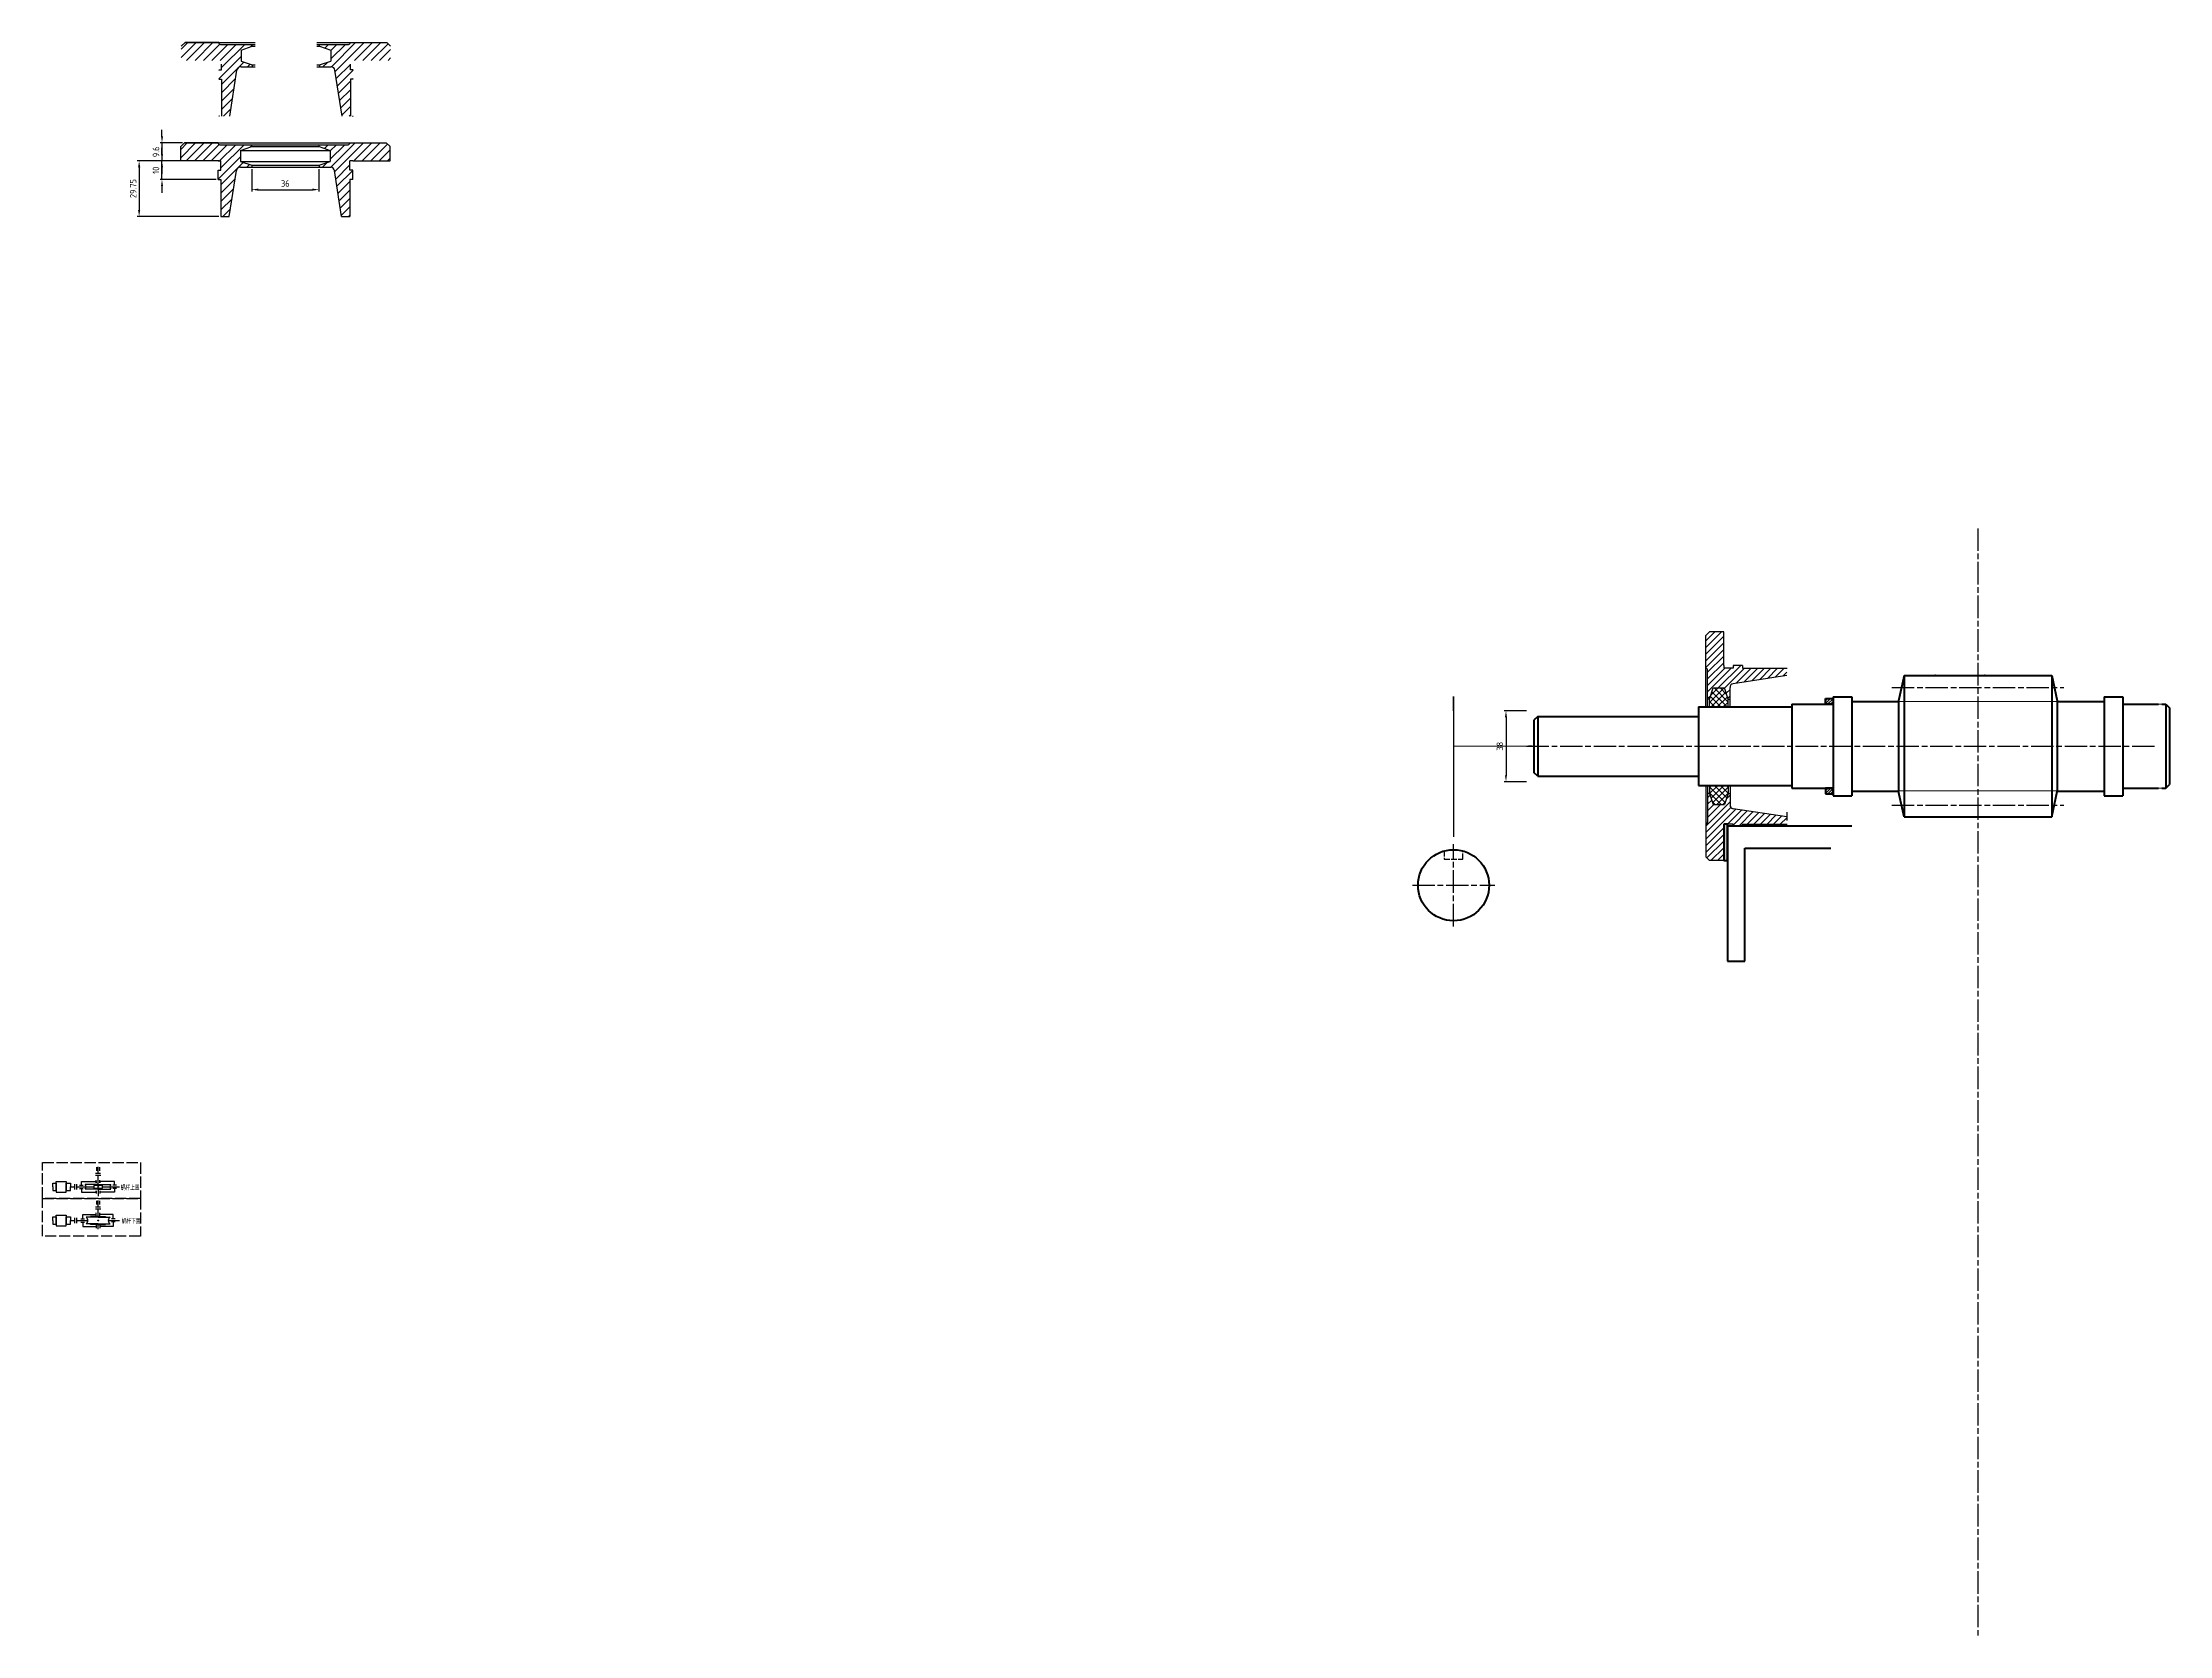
# Model space of a CAD drawing. Header units: millimetres. Extents: x 28 to 1166, y -194 to 659.
import ezdxf

# ---------------------------------------------------------------- set-up
doc = ezdxf.new("R2010")
doc.units = ezdxf.units.MM
for name, pattern in [('AM_ISO02W050', [7.5, 6, -1.5]), ('AM_ISO02W050x2', [3.75, 3, -0.75]), ('AM_ISO08W050', [18, 12, -1.5, 3, -1.5])]:
    doc.linetypes.add(name, pattern=pattern)
for name, color, linetype, lineweight in [('AM_0', 7, 'Continuous', 50), ('AM_0N', 7, 'Continuous', 50), ('AM_3', 6, 'AM_ISO02W050', 25), ('AM_3N', 6, 'AM_ISO02W050', 25), ('AM_4', 152, 'Continuous', 25), ('AM_5', 7, 'Continuous', 25), ('AM_7', 4, 'AM_ISO08W050', 25), ('AM_8', 1, 'Continuous', 25), ('AM_9', 253, 'Continuous', 0), ('剖面线', 4, 'Continuous', 15), ('实线', 7, 'Continuous', 30)]:
    doc.layers.add(name, color=color, linetype=linetype, lineweight=lineweight)
doc.styles.get("Standard").update_dxf_attribs({"font": 'ISOCP.SHX', "bigfont": 'gbcbig.shx'})
doc.dimstyles.new('AM_GB$0', dxfattribs={"dimtxt": 3.5, "dimasz": 3.5, "dimexe": 1, "dimexo": 1, "dimgap": 1.5, "dimtad": 1, "dimdsep": 46, "dimtxsty": 'Standard', "dimcen": 0, "dimclrd": 256, "dimclre": 256, "dimclrt": 7, "dimadec": 0, "dimazin": 2, "dimtp": 0.1, "dimtm": 0.1, "dimtfac": 0.71, "dimtdec": 3, "dimtmove": 0, "dimatfit": 3, "dimfxl": 1, "dimlwd": -1, "dimlwe": -1, "dimarcsym": 0})
pattern_1 = [(45, (0, 0), (-1.767767, 1.767767), [])]
pattern_2 = [(45, (0, 0), (-1.6263456, 1.6263456), []), (135, (0, 0), (-1.6263456, -1.6263456), [])]
pattern_3 = [(45, (0, 0), (-0.7071068, 0.7071068), [])]

# ---------------------------------------------------------------- blocks, each defined once
blk = doc.blocks.new('*D36')
at = {"layer": 'AM_5', "linetype": 'ByBlock', "transparency": 16777216}
for p, q in [((822.4, 301.1), (810.4, 301.1)), ((811.4, 297.6), (811.4, 266.6)), ((822.4, 263.1), (810.4, 263.1))]:
    blk.add_line(p, q, dxfattribs=at)
at = {"layer": 'AM_5', "transparency": 16777216}
for points in [[(810.8, 297.6), (811.9, 297.6), (811.4, 301.1)], [(810.8, 266.6), (811.9, 266.6), (811.4, 263.1)]]:
    blk.add_solid(points, dxfattribs=at)
at = {"layer": 'Defpoints', "color": 0, "transparency": 16777216}
for p in [(823.4, 301.1), (811.4, 263.1), (823.4, 263.1)]:
    blk.add_point(p, dxfattribs=at)
at = {"layer": 'AM_5', "color": 7, "transparency": 16777216, "insert": (808.1, 282.1), "char_height": 3.5, "attachment_point": 5, "rotation": 90}
blk.add_mtext('38', dxfattribs=at)
blk = doc.blocks.new('*D116')
at = {"layer": 'AM_5', "linetype": 'ByBlock', "transparency": 16777216}
for p, q in [((122.8, 595.3), (91.3, 595.3)), ((92.3, 598.8), (92.3, 602.3)), ((92.3, 585.3), (92.3, 595.3)), ((121.3, 585.3), (91.3, 585.3)), ((92.3, 581.8), (92.3, 578.3))]:
    blk.add_line(p, q, dxfattribs=at)
at = {"layer": 'AM_5', "transparency": 16777216}
for points in [[(91.8, 598.8), (92.9, 598.8), (92.3, 595.3)], [(91.8, 581.8), (92.9, 581.8), (92.3, 585.3)]]:
    blk.add_solid(points, dxfattribs=at)
at = {"layer": 'Defpoints', "color": 0, "transparency": 16777216}
for p in [(92.3, 595.3), (123.8, 595.3), (122.3, 585.3)]:
    blk.add_point(p, dxfattribs=at)
at = {"layer": 'AM_5', "color": 7, "transparency": 16777216, "insert": (89.1, 590.3), "char_height": 3.5, "attachment_point": 5, "rotation": 90}
blk.add_mtext('10', dxfattribs=at)
blk = doc.blocks.new('*D117')
at = {"layer": 'AM_5', "linetype": 'ByBlock', "transparency": 16777216}
for p, q in [((103.3, 604.9), (91.3, 604.9)), ((92.3, 608.4), (92.3, 611.9)), ((92.3, 604.9), (92.3, 595.3)), ((122.8, 595.3), (91.3, 595.3)), ((92.3, 591.8), (92.3, 588.3))]:
    blk.add_line(p, q, dxfattribs=at)
at = {"layer": 'AM_5', "transparency": 16777216}
for points in [[(91.8, 608.4), (92.9, 608.4), (92.3, 604.9)], [(91.8, 591.8), (92.9, 591.8), (92.3, 595.3)]]:
    blk.add_solid(points, dxfattribs=at)
at = {"layer": 'Defpoints', "color": 0, "transparency": 16777216}
for p in [(104.3, 604.9), (92.3, 595.3), (123.8, 595.3)]:
    blk.add_point(p, dxfattribs=at)
at = {"layer": 'AM_5', "color": 7, "transparency": 16777216, "insert": (89.1, 600.1), "char_height": 3.5, "attachment_point": 5, "rotation": 90}
blk.add_mtext('9.6', dxfattribs=at)
blk = doc.blocks.new('*D118')
at = {"layer": 'AM_5', "linetype": 'ByBlock', "transparency": 16777216}
for p, q in [((101.3, 595.3), (79.1, 595.3)), ((80.1, 591.8), (80.1, 569.1)), ((122.8, 565.6), (79.1, 565.6))]:
    blk.add_line(p, q, dxfattribs=at)
at = {"layer": 'AM_5', "transparency": 16777216}
for points in [[(79.5, 591.8), (80.7, 591.8), (80.1, 595.3)], [(79.5, 569.1), (80.7, 569.1), (80.1, 565.6)]]:
    blk.add_solid(points, dxfattribs=at)
at = {"layer": 'Defpoints', "color": 0, "transparency": 16777216}
for p in [(102.3, 595.3), (80.1, 565.6), (123.8, 565.6)]:
    blk.add_point(p, dxfattribs=at)
at = {"layer": 'AM_5', "color": 7, "transparency": 16777216, "insert": (76.9, 580.5), "char_height": 3.5, "attachment_point": 5, "rotation": 90}
blk.add_mtext('29.75', dxfattribs=at)
blk = doc.blocks.new('*D119')
at = {"layer": 'AM_5', "linetype": 'ByBlock', "transparency": 16777216}
for p, q in [((140.3, 590.9), (140.3, 578.9)), ((176.3, 590.9), (176.3, 578.9)), ((143.8, 579.9), (172.8, 579.9))]:
    blk.add_line(p, q, dxfattribs=at)
at = {"layer": 'AM_5', "transparency": 16777216}
for points in [[(143.8, 580.5), (143.8, 579.4), (140.3, 579.9)], [(172.8, 580.5), (172.8, 579.4), (176.3, 579.9)]]:
    blk.add_solid(points, dxfattribs=at)
at = {"layer": 'Defpoints', "color": 0, "transparency": 16777216}
for p in [(140.3, 591.9), (176.3, 591.9), (176.3, 579.9)]:
    blk.add_point(p, dxfattribs=at)
at = {"layer": 'AM_5', "color": 7, "transparency": 16777216, "insert": (158.3, 583.2), "char_height": 3.5, "attachment_point": 5}
blk.add_mtext('36', dxfattribs=at)

msp = doc.modelspace()

# ---------------------------------------------------------------- hatches: boundary and pattern name
at = {"layer": 'AM_0', "true_color": 0x2776bb, "transparency": 33554569}
msp.add_hatch(color=152, dxfattribs=at).paths.add_polyline_path([(929.858, 240.391), (927.858, 240.391), (927.858, 220.891), (929.858, 220.891)])
at = {"layer": 'AM_8'}
h = msp.add_hatch(dxfattribs=at)
h.set_pattern_fill('_U', color=256, scale=2.5, angle=45, style=0, pattern_type=0)
h.set_pattern_definition(pattern_1)
edge = h.paths.add_edge_path()
edge.add_line((929.858, 323.831), (932.858, 323.831))
edge.add_line((932.858, 323.831), (932.858, 325.331))
edge.add_line((932.858, 325.331), (937.858, 325.331))
edge.add_line((937.858, 325.331), (937.858, 323.831))
edge.add_line((937.858, 323.831), (961.792, 323.831))
edge.add_arc((963.108, 323.111), 1.5, 151.314598, 180)
edge.add_line((961.608, 323.111), (961.608, 319.942))
edge.add_line((961.608, 319.942), (932.956, 315.563))
edge.add_arc((933.258, 313.586), 2, 98.689872, 180)
edge.add_line((931.258, 313.586), (931.258, 307.331))
edge.add_line((931.258, 307.331), (930.258, 307.331))
edge.add_line((930.258, 307.331), (928.258, 313.331))
edge.add_line((928.258, 313.331), (922.258, 313.331))
edge.add_line((922.258, 313.331), (920.258, 307.331))
edge.add_line((920.258, 307.331), (919.258, 307.331))
edge.add_line((919.258, 307.331), (919.258, 322.831))
edge.add_arc((918.258, 322.831), 1, 360, 450)
edge.add_line((918.258, 323.831), (918.258, 341.331))
edge.add_line((918.258, 341.331), (920.258, 343.331))
edge.add_line((920.258, 343.331), (927.858, 343.331))
edge.add_line((927.858, 343.331), (927.858, 323.831))
edge.add_line((927.858, 323.831), (929.858, 323.831))
h = msp.add_hatch(dxfattribs=at)
h.set_pattern_fill('_U', color=256, scale=2.3, angle=45, style=0, double=1, pattern_type=0)
h.set_pattern_definition(pattern_2)
h.paths.add_polyline_path([(920.258, 307.331), (922.258, 313.331), (928.258, 313.331), (930.258, 307.331), (930.258, 303.111), (920.258, 303.111)])
h = msp.add_hatch(dxfattribs=at)
h.set_pattern_fill('_U', color=256, angle=45, style=0, pattern_type=0)
h.set_pattern_definition(pattern_3)
h.paths.add_polyline_path([(982.358, 304.611), (986.358, 304.611), (986.358, 307.611), (982.358, 307.611)])
h = msp.add_hatch(dxfattribs=at)
h.set_pattern_fill('_U', color=256, scale=2.5, angle=45, style=0, pattern_type=0)
h.set_pattern_definition(pattern_1)
edge = h.paths.add_edge_path()
edge.add_line((932.858, 239.611), (937.858, 239.611))
edge.add_line((937.858, 239.611), (937.858, 240.391))
edge.add_line((937.858, 240.391), (961.792, 240.391))
edge.add_arc((963.108, 241.111), 1.5, 180, 208.685402, ccw=False)
edge.add_line((961.608, 241.111), (961.608, 244.279))
edge.add_line((961.608, 244.279), (932.956, 248.658))
edge.add_arc((933.258, 250.635), 2, 180, 261.310128, ccw=False)
edge.add_line((931.258, 250.635), (931.258, 256.891))
edge.add_line((931.258, 256.891), (930.258, 256.891))
edge.add_line((930.258, 256.891), (928.258, 250.891))
edge.add_line((928.258, 250.891), (922.258, 250.891))
edge.add_line((922.258, 250.891), (920.258, 256.891))
edge.add_line((920.258, 256.891), (919.258, 256.891))
edge.add_line((919.258, 256.891), (919.258, 241.391))
edge.add_arc((918.258, 241.391), 1, -90, 0, ccw=False)
edge.add_line((918.258, 240.391), (918.258, 222.891))
edge.add_line((918.258, 222.891), (920.258, 220.891))
edge.add_line((920.258, 220.891), (927.858, 220.891))
edge.add_line((927.858, 220.891), (927.858, 240.391))
edge.add_line((927.858, 240.391), (929.858, 240.391))
edge.add_line((929.858, 240.391), (932.858, 240.391))
edge.add_line((932.858, 240.391), (932.858, 239.611))
h = msp.add_hatch(dxfattribs=at)
h.set_pattern_fill('_U', color=256, scale=2.3, angle=45, style=0, double=1, pattern_type=0)
h.set_pattern_definition(pattern_2)
h.paths.add_polyline_path([(920.258, 256.891), (922.258, 250.891), (928.258, 250.891), (930.258, 256.891), (930.258, 261.111), (920.258, 261.111)])
h = msp.add_hatch(dxfattribs=at)
h.set_pattern_fill('_U', color=256, angle=45, style=0, pattern_type=0)
h.set_pattern_definition(pattern_3)
h.paths.add_polyline_path([(982.358, 259.611), (986.358, 259.611), (986.358, 256.611), (982.358, 256.611)])
at = {"layer": '剖面线'}
h = msp.add_hatch(dxfattribs=at)
h.set_pattern_fill('ANSI31', color=151)
h.set_pattern_definition([(45, (-1686.9716, -70.3034), (-2.245064, 2.245064), [])])
h.paths.add_polyline_path([(134.642, 654.63), (140.642, 656.63), (140.642, 657.63), (123.642, 657.63, -0.41421356), (122.642, 658.63), (104.642, 658.63), (102.642, 656.63), (102.642, 649.03), (122.642, 649.03), (124.142, 649.03), (124.142, 647.03), (124.142, 644.03), (122.642, 644.03), (122.642, 639.03), (124.142, 639.03), (124.142, 619.28), (128.642, 619.28), (132.41, 643.932, -0.3704576), (134.387, 645.63), (134.642, 645.63), (140.642, 645.63), (140.642, 646.63), (134.642, 648.63)])
h.paths.add_polyline_path([(193.142, 639.03), (194.642, 639.03), (194.642, 644.03), (193.142, 644.03), (193.142, 647.03), (193.142, 649.03), (194.642, 649.03), (214.642, 649.03), (214.642, 656.63), (212.642, 658.63), (194.642, 658.63), (193.142, 658.63, -0.41421356), (192.142, 657.63), (176.642, 657.63), (176.642, 656.63), (182.642, 654.63), (182.642, 648.63), (176.642, 646.63), (176.642, 645.63), (182.897, 645.63, -0.3704576), (184.875, 643.932), (188.642, 619.28), (193.142, 619.28)])
h = msp.add_hatch(dxfattribs=at)
h.set_pattern_fill('ANSI31', color=151)
h.set_pattern_definition([(45, (-1687.2728, -123.9982), (-2.245064, 2.245064), [])])
h.paths.add_polyline_path([(134.341, 600.935), (140.341, 602.935), (140.341, 603.935), (123.341, 603.935, -0.41421356), (122.341, 604.935), (104.341, 604.935), (102.341, 602.935), (102.341, 595.335), (122.341, 595.335), (123.841, 595.335), (123.841, 593.335), (123.841, 590.335), (122.341, 590.335), (122.341, 585.335), (123.841, 585.335), (123.841, 565.585), (128.341, 565.585), (132.109, 590.237, -0.3704576), (134.086, 591.935), (134.341, 591.935), (140.341, 591.935), (140.341, 592.935), (134.341, 594.935)])
h.paths.add_polyline_path([(192.841, 585.335), (194.341, 585.335), (194.341, 590.335), (192.841, 590.335), (192.841, 593.335), (192.841, 595.335), (194.341, 595.335), (214.341, 595.335), (214.341, 602.935), (212.341, 604.935), (194.341, 604.935), (192.841, 604.935, -0.41421356), (191.841, 603.935), (176.341, 603.935), (176.341, 602.935), (182.341, 600.935), (182.341, 594.935), (176.341, 592.935), (176.341, 591.935), (182.596, 591.935, -0.3704576), (184.573, 590.237), (188.341, 565.585), (192.841, 565.585)])

# ---------------------------------------------------------------- linework, layer by layer
at = {"layer": 'AM_0'}
for p, q in [((1024.358, 319.911), (1021.358, 306.378)), ((1024.358, 319.911), (1024.358, 244.311)), ((1024.358, 319.911), (1103.358, 319.911)), ((1067.636, 319.911), (1096.358, 319.911)), ((1103.358, 319.911), (1103.358, 244.311)), ((1103.358, 319.911), (1106.358, 306.378)), ((986.358, 308.611), (996.358, 308.611)), ((986.358, 308.611), (986.358, 255.611)), ((996.358, 308.611), (996.358, 255.611)), ((1131.358, 308.611), (1141.358, 308.611)), ((1131.358, 308.611), (1131.358, 255.611)), ((1141.358, 308.611), (1141.358, 255.611)), ((828.358, 298.111), (826.358, 296.111)), ((826.358, 296.111), (826.358, 268.111)), ((828.358, 298.111), (914.358, 298.111)), ((828.358, 298.111), (828.358, 266.111)), ((914.358, 303.111), (964.358, 303.111)), ((914.358, 303.111), (914.358, 261.111)), ((914.358, 298.111), (914.358, 266.111)), ((964.358, 304.611), (964.358, 259.611)), ((964.358, 304.611), (986.358, 304.611)), ((964.358, 303.111), (964.358, 261.111)), ((986.358, 304.611), (986.358, 259.611)), ((996.358, 306.111), (1021.358, 306.111)), ((996.358, 306.111), (996.358, 258.111)), ((1021.358, 306.378), (1021.358, 257.843)), ((1021.358, 306.111), (1021.358, 258.111)), ((1106.358, 306.378), (1106.358, 257.843)), ((1106.358, 306.111), (1131.358, 306.111)), ((1106.358, 306.111), (1106.358, 258.111)), ((1131.358, 306.111), (1131.358, 258.111)), ((1141.358, 304.611), (1160.558, 304.611)), ((1141.358, 304.611), (1141.358, 259.611)), ((1162.258, 304.611), (1164.358, 304.611)), ((1164.358, 304.611), (1164.358, 259.611)), ((1164.358, 304.611), (1166.358, 302.611)), ((1166.358, 302.611), (1166.358, 261.611)), ((828.358, 266.111), (826.358, 268.111)), ((828.358, 266.111), (914.358, 266.111)), ((914.358, 261.111), (964.358, 261.111)), ((964.358, 259.611), (986.358, 259.611)), ((986.358, 255.611), (996.358, 255.611)), ((996.358, 258.111), (1021.358, 258.111)), ((1024.358, 244.311), (1021.358, 257.843)), ((1103.358, 244.311), (1106.358, 257.843)), ((1106.358, 258.111), (1131.358, 258.111)), ((1131.358, 255.611), (1141.358, 255.611)), ((1141.358, 259.611), (1160.558, 259.611)), ((1162.258, 259.611), (1164.358, 259.611)), ((1164.358, 259.611), (1166.358, 261.611)), ((929.858, 240.391), (927.858, 240.391)), ((927.858, 240.391), (927.858, 220.891)), ((929.858, 220.891), (929.858, 240.391)), ((929.858, 239.611), (996.358, 239.611)), ((929.858, 239.611), (929.858, 167.037)), ((1024.358, 244.311), (1103.358, 244.311)), ((939.258, 167.037), (939.258, 227.631)), ((939.258, 227.631), (985.208, 227.631)), ((927.858, 220.891), (929.858, 220.891)), ((929.858, 167.037), (939.258, 167.037))]:
    msp.add_line(p, q, dxfattribs=at)
at = {"layer": 'AM_0', "lineweight": 30}
for p, q in [((58.1, 53.677), (58.1, 57.156)), ((43.388, 46.382), (45.618, 46.382)), ((45.618, 44.947), (45.618, 47.782)), ((46.721, 44.964), (46.721, 47.8)), ((46.721, 46.382), (55.771, 46.382)), ((48.224, 47.195), (50.226, 47.195)), ((48.224, 45.569), (50.226, 45.569)), ((49.225, 47.195), (49.225, 49.205)), ((49.225, 49.205), (57.12, 49.205)), ((49.225, 45.569), (49.225, 43.559)), ((58.1, 47.68), (51.19, 47.68)), ((56.665, 53.677), (59.5, 53.677)), ((56.682, 52.574), (59.518, 52.574)), ((57.12, 48.445), (57.12, 49.965)), ((57.12, 49.205), (57.12, 48.501)), ((57.287, 56.885), (57.287, 54.883)), ((57.799, 46.683), (58.401, 46.081)), ((58.401, 46.683), (57.799, 46.081)), ((58.1, 47.68), (58.1, 52.574)), ((58.1, 47.68), (65.01, 47.68)), ((58.913, 56.885), (58.913, 54.883)), ((59.08, 48.445), (59.08, 49.965)), ((66.975, 49.205), (59.08, 49.205)), ((59.08, 49.205), (59.08, 48.501)), ((60.429, 46.382), (69.663, 46.382)), ((67.976, 47.195), (65.974, 47.195)), ((67.976, 45.569), (65.974, 45.569)), ((66.975, 47.195), (66.975, 49.205)), ((66.975, 45.569), (66.975, 43.559)), ((49.225, 43.559), (57.12, 43.559)), ((58.1, 45.084), (51.19, 45.084)), ((56.665, 35.653), (59.5, 35.653)), ((56.682, 34.55), (59.518, 34.55)), ((57.12, 44.319), (57.12, 42.799)), ((57.12, 43.559), (57.12, 44.263)), ((57.287, 38.861), (57.287, 36.86)), ((58.097, 30.541), (58.1, 34.55)), ((58.1, 45.084), (65.01, 45.084)), ((58.1, 45.084), (58.1, 41.393)), ((58.1, 35.653), (58.1, 39.133)), ((58.913, 38.861), (58.913, 36.86)), ((59.08, 44.319), (59.08, 42.799)), ((66.975, 43.559), (59.08, 43.559)), ((43.388, 28.358), (45.618, 28.358)), ((45.618, 26.923), (45.618, 29.759)), ((46.721, 26.941), (46.721, 29.776)), ((46.721, 28.358), (52.628, 28.358)), ((48.927, 29.171), (50.928, 29.171)), ((48.927, 27.545), (50.928, 27.545)), ((49.927, 29.171), (49.931, 31.623)), ((49.927, 27.545), (49.931, 25.093)), ((49.931, 31.623), (57.123, 31.623)), ((49.931, 25.093), (57.123, 25.093)), ((58.103, 30.099), (51.665, 30.099)), ((58.103, 26.618), (51.665, 26.618)), ((57.123, 30.864), (57.123, 32.383)), ((57.123, 25.853), (57.123, 24.334)), ((57.799, 28.66), (58.401, 28.057)), ((58.401, 28.66), (57.799, 28.057)), ((58.097, 30.099), (64.535, 30.108)), ((58.101, 23.69), (58.103, 26.176)), ((58.102, 26.618), (64.54, 26.627)), ((59.076, 30.865), (59.074, 32.384)), ((66.268, 31.635), (59.075, 31.625)), ((59.083, 25.855), (59.085, 24.335)), ((66.277, 25.105), (59.084, 25.095)), ((63.575, 28.358), (69.663, 28.358)), ((67.275, 29.185), (65.273, 29.182)), ((67.277, 27.559), (65.276, 27.556)), ((66.274, 29.183), (66.268, 31.635)), ((66.277, 27.557), (66.277, 25.105))]:
    msp.add_line(p, q, dxfattribs=at)
at = {"layer": 'AM_0'}
for points in [[(982.358, 307.611), (986.358, 307.611), (986.358, 304.611), (982.358, 304.611)], [(982.358, 256.611), (986.358, 256.611), (986.358, 259.611), (982.358, 259.611)]]:
    msp.add_lwpolyline(points, close=True, dxfattribs=at)
at = {"layer": 'AM_0', "lineweight": 30}
for points in [[(33.846, 46.382), (33.846, 48.314), (35.628, 48.314), (35.628, 46.382), (35.628, 46.382), (35.628, 49.173), (41.099, 49.173), (41.099, 46.382), (41.099, 48.314), (43.388, 48.314), (43.388, 46.382)], [(33.846, 46.382), (33.846, 44.45), (35.628, 44.45), (35.628, 46.382), (35.628, 46.382), (35.628, 43.591), (41.099, 43.591), (41.099, 46.382), (41.099, 44.45), (43.388, 44.45), (43.388, 46.382)], [(33.846, 28.358), (33.846, 30.291), (35.628, 30.291), (35.628, 28.358), (35.628, 28.358), (35.628, 31.15), (41.099, 31.15), (41.099, 28.358), (41.099, 30.291), (43.388, 30.291), (43.388, 28.358)], [(33.846, 28.358), (33.846, 26.426), (35.628, 26.426), (35.628, 28.358), (35.628, 28.358), (35.628, 25.567), (41.099, 25.567), (41.099, 28.358), (41.099, 26.426), (43.388, 26.426), (43.388, 28.358)], [(58.103, 30.541), (54.07, 30.541), (54.07, 30.099)], [(58.103, 26.176), (54.07, 26.176), (54.07, 26.618)], [(58.097, 30.541), (62.129, 30.546), (62.13, 30.104)], [(58.103, 26.176), (62.136, 26.182), (62.135, 26.624)]]:
    msp.add_lwpolyline(points, dxfattribs=at)
msp.add_lwpolyline([(55.771, 45.733), (60.429, 45.733), (60.429, 47.031), (55.771, 47.031)], close=True, dxfattribs=at)
for centre, radius, start, end in [((50.094, 46.382), 1.699, 310.15472, 49.84528), ((66.105, 46.382), 1.699, 130.15472, 229.84528), ((50.573, 28.358), 2.055, 302.127471, 57.872529), ((65.63, 28.369), 2.055, 122.209707, 237.954764)]:
    msp.add_arc(centre, radius, start, end, dxfattribs=at)
at = {"layer": 'AM_0'}
for p in [(1041.004, 319.911), (1067.636, 319.911)]:
    msp.add_point(p, dxfattribs=at)
at = {"layer": 'AM_0N'}
msp.add_circle((783.332, 207.74), 19, dxfattribs=at)
at = {"layer": 'AM_3'}
for points in [[(28.41, 59.377), (80.74, 59.377), (80.74, 40.184), (28.41, 40.184)], [(28.41, 40.184), (80.74, 40.184), (80.74, 20.05), (28.41, 20.05)]]:
    msp.add_lwpolyline(points, close=True, dxfattribs=at)
at = {"layer": 'AM_3N', "linetype": 'AM_ISO02W050x2'}
for p, q in [((778.332, 226.07), (778.332, 221.74)), ((778.332, 221.74), (788.332, 221.74)), ((788.332, 221.74), (788.332, 226.07))]:
    msp.add_line(p, q, dxfattribs=at)
at = {"layer": 'AM_4'}
for p, q in [((783.332, 308.711), (783.332, 233.604)), ((783.332, 301.111), (783.332, 308.711)), ((825.332, 282.111), (823.358, 282.111))]:
    msp.add_line(p, q, dxfattribs=at)
at = {"layer": 'AM_7'}
for p, q in [((1063.858, 398.694), (1063.858, -193.667)), ((1017.858, 313.611), (1109.858, 313.611)), ((822.332, 282.111), (1158.332, 282.111)), ((1017.858, 250.611), (1109.858, 250.611)), ((783.332, 185.74), (783.332, 229.74)), ((761.332, 207.74), (805.332, 207.74))]:
    msp.add_line(p, q, dxfattribs=at)
at = {"layer": 'AM_9'}
for p, q in [((783.332, 282.111), (783.332, 301.111)), ((1021.358, 306.051), (1106.358, 306.051)), ((1160.558, 304.611), (1162.258, 304.611)), ((823.358, 282.111), (783.332, 282.111)), ((1021.358, 258.171), (1106.358, 258.171)), ((1160.558, 259.611), (1162.258, 259.611))]:
    msp.add_line(p, q, dxfattribs=at)
at = {"layer": '实线'}
for p, q in [((104.642, 658.63), (102.642, 656.63)), ((122.642, 658.63), (104.642, 658.63)), ((104.642, 658.63), (142.142, 658.63)), ((123.642, 657.63), (142.142, 657.63)), ((134.642, 654.63), (140.642, 656.63)), ((134.642, 654.63), (134.642, 648.63)), ((140.642, 656.63), (140.642, 657.63)), ((140.642, 656.63), (142.142, 656.63)), ((175.142, 658.63), (194.642, 658.63)), ((175.142, 657.63), (192.142, 657.63)), ((175.142, 656.63), (176.642, 656.63)), ((176.642, 656.63), (176.642, 657.63)), ((176.642, 656.63), (182.642, 654.63)), ((182.642, 654.63), (182.642, 648.63)), ((194.642, 658.63), (212.642, 658.63)), ((212.642, 658.63), (214.642, 656.63)), ((122.642, 644.03), (124.142, 644.03)), ((122.642, 639.03), (124.142, 639.03)), ((124.142, 644.03), (124.142, 647.03)), ((124.142, 639.03), (124.142, 619.28)), ((128.642, 619.28), (132.41, 643.932)), ((134.642, 645.63), (134.387, 645.63)), ((134.642, 648.63), (140.642, 646.63)), ((134.642, 645.63), (142.142, 645.63)), ((140.642, 646.63), (140.642, 645.63)), ((140.642, 646.63), (142.142, 646.63)), ((175.142, 646.63), (176.642, 646.63)), ((175.142, 645.63), (182.897, 645.63)), ((176.642, 646.63), (182.642, 648.63)), ((176.642, 646.63), (176.642, 645.63)), ((188.642, 619.28), (184.875, 643.932)), ((193.142, 644.03), (193.142, 647.03)), ((194.642, 644.03), (193.142, 644.03)), ((193.142, 639.03), (193.142, 619.28)), ((194.642, 639.03), (193.142, 639.03)), ((123.122, 619.28), (122.642, 619.28)), ((194.162, 619.28), (194.642, 619.28)), ((104.341, 604.935), (102.341, 602.935)), ((122.341, 604.935), (104.341, 604.935)), ((104.341, 604.935), (174.841, 604.935)), ((123.341, 603.935), (174.841, 603.935)), ((140.341, 602.935), (140.341, 603.935)), ((174.841, 604.935), (194.341, 604.935)), ((174.841, 603.935), (191.841, 603.935)), ((176.341, 602.935), (176.341, 603.935)), ((194.341, 604.935), (212.341, 604.935)), ((212.341, 604.935), (214.341, 602.935)), ((102.341, 595.335), (102.341, 602.935)), ((122.341, 595.335), (102.341, 595.335)), ((122.341, 595.335), (123.841, 595.335)), ((123.841, 593.335), (123.841, 595.335)), ((123.841, 590.335), (123.841, 593.335)), ((134.341, 591.935), (134.086, 591.935)), ((134.341, 600.935), (140.341, 602.935)), ((134.341, 600.935), (134.341, 594.935)), ((134.341, 600.935), (182.341, 600.935)), ((134.341, 594.935), (140.341, 592.935)), ((134.341, 594.935), (182.341, 594.935)), ((134.341, 591.935), (174.841, 591.935)), ((140.341, 602.935), (174.841, 602.935)), ((140.341, 592.935), (140.341, 591.935)), ((140.341, 592.935), (174.841, 592.935)), ((174.841, 602.935), (176.341, 602.935)), ((174.841, 592.935), (176.341, 592.935)), ((174.841, 591.935), (182.596, 591.935)), ((176.341, 602.935), (182.341, 600.935)), ((176.341, 592.935), (182.341, 594.935)), ((176.341, 592.935), (176.341, 591.935)), ((182.341, 600.935), (182.341, 594.935)), ((194.341, 595.335), (192.841, 595.335)), ((192.841, 593.335), (192.841, 595.335)), ((192.841, 590.335), (192.841, 593.335)), ((194.341, 595.335), (214.341, 595.335)), ((214.341, 595.335), (214.341, 602.935)), ((122.341, 590.335), (123.841, 590.335)), ((122.341, 585.335), (122.341, 590.335)), ((122.341, 585.335), (123.841, 585.335)), ((123.841, 585.335), (123.841, 565.585)), ((128.341, 565.585), (132.109, 590.237)), ((188.341, 565.585), (184.573, 590.237)), ((194.341, 590.335), (192.841, 590.335)), ((192.841, 585.335), (192.841, 565.585)), ((194.341, 585.335), (192.841, 585.335)), ((194.341, 585.335), (194.341, 590.335)), ((123.841, 565.585), (128.341, 565.585)), ((188.341, 565.585), (192.841, 565.585)), ((918.258, 341.331), (920.258, 343.331)), ((927.858, 343.331), (920.258, 343.331)), ((927.858, 325.331), (927.858, 343.331)), ((918.258, 325.331), (918.258, 341.331)), ((918.258, 303.111), (918.258, 325.331)), ((919.258, 303.111), (919.258, 322.831)), ((927.858, 325.331), (927.858, 323.831)), ((929.858, 323.831), (927.858, 323.831)), ((932.858, 323.831), (929.858, 323.831)), ((937.858, 325.331), (932.858, 325.331)), ((932.858, 325.331), (932.858, 323.831)), ((961.608, 319.942), (932.956, 315.563)), ((937.858, 325.331), (937.858, 323.831)), ((937.858, 323.831), (961.792, 323.831)), ((920.258, 307.331), (919.258, 307.331)), ((920.258, 307.331), (922.258, 313.331)), ((920.258, 303.111), (920.258, 307.331)), ((922.258, 313.331), (928.258, 313.331)), ((930.258, 307.331), (928.258, 313.331)), ((930.258, 307.331), (931.258, 307.331)), ((930.258, 303.111), (930.258, 307.331)), ((931.258, 303.111), (931.258, 313.586)), ((918.258, 261.111), (918.258, 238.891)), ((919.258, 261.111), (919.258, 241.391)), ((920.258, 256.891), (919.258, 256.891)), ((920.258, 261.111), (920.258, 256.891)), ((920.258, 256.891), (922.258, 250.891)), ((922.258, 250.891), (928.258, 250.891)), ((930.258, 256.891), (928.258, 250.891)), ((930.258, 261.111), (930.258, 256.891)), ((930.258, 256.891), (931.258, 256.891)), ((931.258, 261.111), (931.258, 250.635)), ((927.858, 238.891), (927.858, 240.391)), ((929.858, 240.391), (927.858, 240.391)), ((932.858, 240.391), (929.858, 240.391)), ((932.858, 239.611), (932.858, 240.391)), ((961.608, 244.279), (932.956, 248.658)), ((937.858, 240.391), (961.792, 240.391)), ((937.858, 239.611), (937.858, 240.391)), ((961.608, 246.891), (961.608, 242.391)), ((918.258, 238.891), (918.258, 222.891)), ((927.858, 238.891), (927.858, 220.891)), ((918.258, 222.891), (920.258, 220.891)), ((927.858, 220.891), (920.258, 220.891))]:
    msp.add_line(p, q, dxfattribs=at)
for centre, radius, start, end in [((123.642, 658.63), 1, 180, 270), ((192.142, 658.63), 1, 270, 0), ((134.387, 643.63), 2, 90, 171.310128), ((182.897, 643.63), 2, 8.689872, 90), ((123.341, 604.935), 1, 180, 270), ((191.841, 604.935), 1, 270, 0), ((134.086, 589.935), 2, 90, 171.310128), ((182.596, 589.935), 2, 8.689872, 90), ((918.258, 322.831), 1, 0, 90), ((933.258, 313.586), 2, 98.689872, 180), ((933.258, 250.635), 2, 180, 261.310128), ((918.258, 241.391), 1, 270, 0)]:
    msp.add_arc(centre, radius, start, end, dxfattribs=at)

# ---------------------------------------------------------------- texts
at = {"layer": 'AM_3', "char_height": 2.5, "attachment_point": 1}
for s, width, insert in [('蜗杆上置', 13.10341, (70.296, 47.062)), ('蜗杆下置', 9.87296, (70.822, 29.162))]:
    msp.add_mtext_dynamic_manual_height_columns(s, width=width, gutter_width=12.5, heights=[0], dxfattribs=dict(at, insert=insert))

# ---------------------------------------------------------------- dimensions: what is measured, and where the dimension line sits
at = {"layer": 'AM_5'}
for base, p1, p2, picture, middle in [((92.341, 595.335), (104.341, 604.935), (123.841, 595.335), '*D117', (89.091, 600.135)), ((80.121, 565.585), (102.341, 595.335), (123.841, 565.585), '*D118', (76.871, 580.46))]:
    dim = msp.add_linear_dim(base=base, p1=p1, p2=p2, angle=90, dimstyle='AM_GB$0', dxfattribs=at)
    dim.commit()
    dim.dimension.update_dxf_attribs({"geometry": picture, "text_midpoint": middle})
for base, p1, p2, picture, middle in [((92.341, 595.335), (122.341, 585.335), (123.841, 595.335), '*D116', (89.091, 590.335)), ((811.358, 263.111), (823.358, 301.111), (823.358, 263.111), '*D36', (808.108, 282.111))]:
    dim = msp.add_linear_dim(base=base, p1=p1, p2=p2, angle=90, dimstyle='AM_GB$0', override={"dimpost": ''}, dxfattribs=at)
    dim.commit()
    dim.dimension.update_dxf_attribs({"geometry": picture, "text_midpoint": middle})
dim = msp.add_linear_dim(base=(176.341, 579.935), p1=(140.341, 591.935), p2=(176.341, 591.935), dimstyle='AM_GB$0', dxfattribs=at)
dim.commit()
dim.dimension.update_dxf_attribs({"geometry": '*D119', "text_midpoint": (158.341, 583.185)})

doc.saveas('drawing.dxf')
